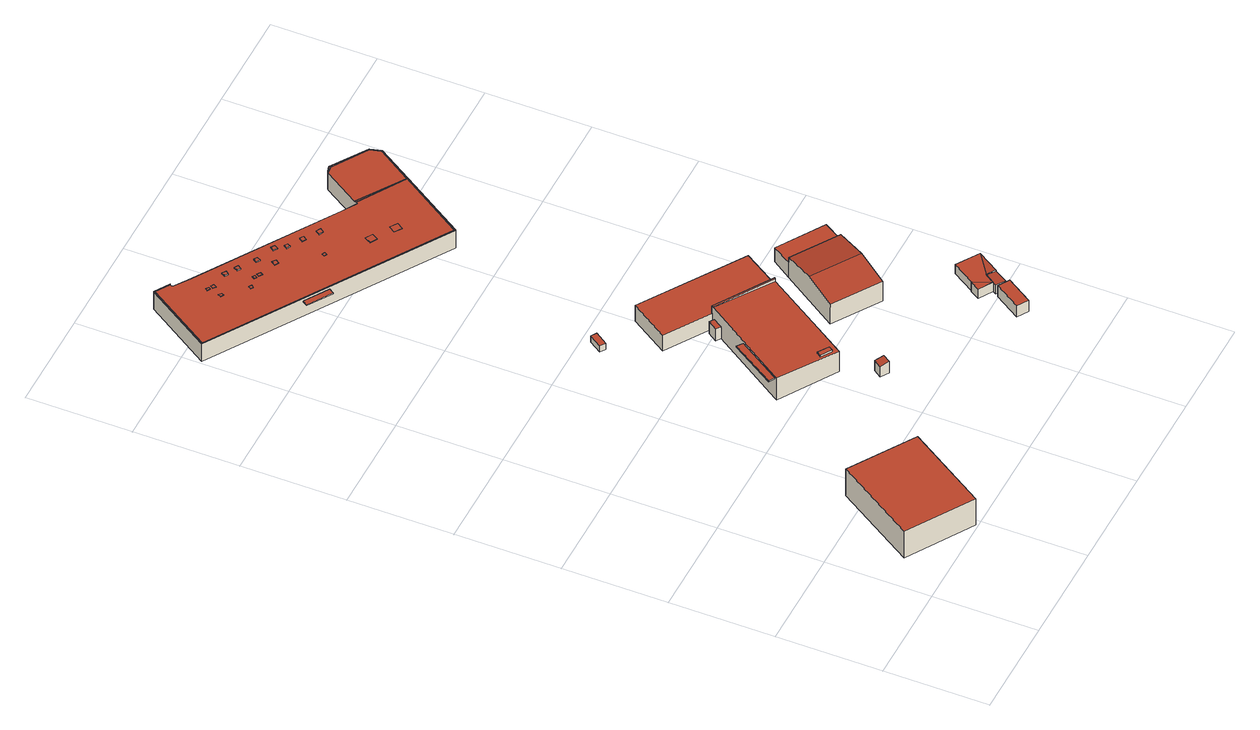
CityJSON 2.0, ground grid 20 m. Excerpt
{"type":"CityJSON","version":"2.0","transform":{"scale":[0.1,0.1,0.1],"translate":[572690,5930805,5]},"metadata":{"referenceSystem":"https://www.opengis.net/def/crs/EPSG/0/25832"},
"CityObjects":{
"building1":{"type":"Building","attributes":{"Grundfläche 2D":"264.616262","Grundhöhe NN":"5.619"},"geometry":[{"type":"Solid","lod":"3","boundaries":[[[[0,1,2,3]],[[4,5,3,2]],[[5,6,0,3]],[[6,7,1,0]],[[7,4,2,1]],[[7,6,5,4]]]],"semantics":{"surfaces":[{"type":"RoofSurface"},{"type":"WallSurface"},{"type":"GroundSurface"}],"values":[[0,1,1,1,1,2]]}}]},
"building2":{"type":"Building","attributes":{"Grundfläche 2D":"3.642714","Grundhöhe NN":"6.168"},"geometry":[{"type":"Solid","lod":"3","boundaries":[[[[8,9,10,11]],[[12,13,11,10]],[[13,14,8,11]],[[14,15,9,8]],[[15,12,10,9]],[[15,14,13,12]]]],"semantics":{"surfaces":[{"type":"RoofSurface"},{"type":"WallSurface"},{"type":"GroundSurface"}],"values":[[0,1,1,1,1,2]]}}]},
"building3":{"type":"Building","attributes":{"Grundfläche 2D":"3.292679","Grundhöhe NN":"5.938"},"geometry":[{"type":"Solid","lod":"3","boundaries":[[[[16,17,18,19]],[[20,21,19,18]],[[21,22,16,19]],[[22,23,17,16]],[[23,20,18,17]],[[23,22,21,20]]]],"semantics":{"surfaces":[{"type":"RoofSurface"},{"type":"WallSurface"},{"type":"GroundSurface"}],"values":[[0,1,1,1,1,2]]}}]},
"building4":{"type":"Building","attributes":{"Grundfläche 2D":"261.861978","Grundhöhe NN":"6.225"},"children":["building4-1","building4-2","building4-3"],"geometry":[{"type":"Solid","lod":"3","boundaries":[[[[24,25,26,27,28,29,30,31,32]],[[33,34,35,36]],[[25,24,37,38]],[[39,27,26,25,38,40]],[[28,27,39,41]],[[24,32,31,30,29,28,41,42,43,44,36,35,45,46,37]],[[33,36,44,47]],[[34,33,47,48]],[[35,34,48,45]],[[48,47,44,43,42,41,39,40,38,37,46,45]]]],"semantics":{"surfaces":[{"type":"RoofSurface"},{"type":"WallSurface"},{"type":"GroundSurface"}],"values":[[0,0,1,1,1,1,1,1,1,2]]}}]},
"building4-1":{"type":"BuildingInstallation","parents":["building4"],"geometry":[{"type":"MultiSurface","lod":"3","boundaries":[[[49,50,51,52]],[[53,54,52,51]],[[49,52,54,55]],[[55,56,50,49]],[[51,50,56,53]]],"semantics":{"surfaces":[{"type":"RoofSurface"},{"type":"WallSurface"}],"values":[0,1,1,1,1]}}]},
"building4-2":{"type":"BuildingInstallation","parents":["building4"],"geometry":[{"type":"MultiSurface","lod":"3","boundaries":[[[57,58,59,60,61]],[[30,59,58,57,28,29]],[[60,59,30,26]],[[61,60,26,27]],[[57,61,27,28]]],"semantics":{"surfaces":[{"type":"RoofSurface"},{"type":"WallSurface"}],"values":[0,1,1,1,1]}}]},
"building4-3":{"type":"BuildingInstallation","parents":["building4"],"geometry":[{"type":"MultiSurface","lod":"3","boundaries":[[[62,63,64,65]],[[65,64,66,67]],[[62,65,67,68]],[[63,62,68,69]],[[64,63,69,66]],[[66,69,68,67]]],"semantics":{"surfaces":[{"type":"RoofSurface"},{"type":"WallSurface"},{"type":"OuterCeilingSurface"}],"values":[0,1,1,1,1,2]}}]},
"building5":{"type":"Building","attributes":{"Grundfläche 2D":"194.815936","Grundhöhe NN":"6.201"},"geometry":[{"type":"Solid","lod":"3","boundaries":[[[[70,71,72,73,74,75,76]],[[72,71,42,41]],[[77,74,73,72,41,39]],[[75,74,77,78]],[[76,75,78,79]],[[70,76,79,80]],[[71,70,80,42]],[[79,78,77,39,41,42,80]]]],"semantics":{"surfaces":[{"type":"RoofSurface"},{"type":"WallSurface"},{"type":"GroundSurface"}],"values":[[0,1,1,1,1,1,1,2]]}}]},
"building6":{"type":"Building","attributes":{"Grundfläche 2D":"847.698249","Grundhöhe NN":"5.533"},"children":["building6-1","building6-2","building6-3","building6-4","building6-5","building6-6","building6-7","building6-8","building6-9","building6-10","building6-11","building6-12","building6-13","building6-14","building6-15","building6-16","building6-17","building6-18","building6-19"],"geometry":[{"type":"MultiSurface","lod":"3","boundaries":[[[81,82,83,84,85,86,87,88,89]],[[88,90,91,92,89]],[[93,94,92,91,95,96,97,98,99]],[[100,101,102,103,104,105,106,107,108,109,110,111,112,113,114,115]],[[116,103,84,83]],[[103,102,85,84]],[[86,85,102,101]],[[87,86,101,100]],[[100,115,88,87]],[[91,90,114,113]],[[113,112,95,91]],[[96,95,112,111]],[[97,96,111,110]],[[110,117,98,97]],[[117,118,99,98]],[[118,119,93,99]],[[119,120,94,93]],[[94,120,121,89,92]],[[121,122,81,89]],[[122,123,82,81]],[[123,116,83,82]],[[124,106,105,104,103,116,125,126]],[[127,108,107,106,124,128]],[[109,108,127,129]],[[130,117,110,109,129,131]],[[118,117,130,132]],[[119,118,132,133]],[[119,133,134,120]],[[121,120,134,135]],[[122,121,135,136]],[[116,123,137,125]],[[123,122,136,137]],[[124,126,125,137,136,135,134,133,132,130,131,129,127,128]]],"semantics":{"surfaces":[{"type":"RoofSurface"},{"type":"WallSurface"},{"type":"GroundSurface"}],"values":[0,0,0,0,1,1,1,1,1,1,1,1,1,1,1,1,1,1,1,1,1,1,1,1,1,1,1,1,1,1,1,1,2]}}]},
"building6-1":{"type":"BuildingInstallation","parents":["building6"],"geometry":[{"type":"MultiSurface","lod":"3","boundaries":[[[138,139,140,141]],[[139,138,142,143]],[[141,140,144,145]],[[138,141,145,142]],[[140,139,143,144]]],"semantics":{"surfaces":[{"type":"RoofSurface"},{"type":"WallSurface"}],"values":[0,1,1,1,1]}}]},
"building6-2":{"type":"BuildingInstallation","parents":["building6"],"geometry":[{"type":"MultiSurface","lod":"3","boundaries":[[[146,147,148,149]],[[149,148,150,151]],[[146,149,151,152]],[[147,146,152,153]],[[148,147,153,150]]],"semantics":{"surfaces":[{"type":"RoofSurface"},{"type":"WallSurface"}],"values":[0,1,1,1,1]}}]},
"building6-3":{"type":"BuildingInstallation","parents":["building6"],"geometry":[{"type":"MultiSurface","lod":"3","boundaries":[[[154,155,156,157]],[[157,156,158,159]],[[154,157,159,160]],[[155,154,160,161]],[[156,155,161,158]]],"semantics":{"surfaces":[{"type":"RoofSurface"},{"type":"WallSurface"}],"values":[0,1,1,1,1]}}]},
"building6-4":{"type":"BuildingInstallation","parents":["building6"],"geometry":[{"type":"MultiSurface","lod":"3","boundaries":[[[162,163,164,165]],[[162,165,166,167]],[[165,164,168,166]],[[163,162,167,169]],[[164,163,169,168]]],"semantics":{"surfaces":[{"type":"RoofSurface"},{"type":"WallSurface"}],"values":[0,1,1,1,1]}}]},
"building6-5":{"type":"BuildingInstallation","parents":["building6"],"geometry":[{"type":"MultiSurface","lod":"3","boundaries":[[[170,171,172,173]],[[170,173,174,175]],[[173,172,176,174]],[[171,170,175,177]],[[172,171,177,176]]],"semantics":{"surfaces":[{"type":"RoofSurface"},{"type":"WallSurface"}],"values":[0,1,1,1,1]}}]},
"building6-6":{"type":"BuildingInstallation","parents":["building6"],"geometry":[{"type":"MultiSurface","lod":"3","boundaries":[[[178,179,180,181]],[[181,180,182,183]],[[180,179,184,182]],[[178,181,183,185]],[[179,178,185,184]]],"semantics":{"surfaces":[{"type":"RoofSurface"},{"type":"WallSurface"}],"values":[0,1,1,1,1]}}]},
"building6-7":{"type":"BuildingInstallation","parents":["building6"],"geometry":[{"type":"MultiSurface","lod":"3","boundaries":[[[186,187,188,189]],[[186,189,190,191]],[[189,188,192,190]],[[187,186,191,193]],[[188,187,193,192]]],"semantics":{"surfaces":[{"type":"RoofSurface"},{"type":"WallSurface"}],"values":[0,1,1,1,1]}}]},
"building6-8":{"type":"BuildingInstallation","parents":["building6"],"geometry":[{"type":"MultiSurface","lod":"3","boundaries":[[[194,195,90,88]],[[115,104,194,88]],[[104,105,195,194]],[[114,90,195,105]]],"semantics":{"surfaces":[{"type":"RoofSurface"},{"type":"WallSurface"}],"values":[0,1,1,1]}}]},
"building6-9":{"type":"BuildingInstallation","parents":["building6"],"geometry":[{"type":"MultiSurface","lod":"3","boundaries":[[[196,197,198,199]],[[199,198,200,201]],[[196,199,201,202]],[[197,196,202,203]],[[198,197,203,200]]],"semantics":{"surfaces":[{"type":"RoofSurface"},{"type":"WallSurface"}],"values":[0,1,1,1,1]}}]},
"building6-10":{"type":"BuildingInstallation","parents":["building6"],"geometry":[{"type":"MultiSurface","lod":"3","boundaries":[[[204,205,206,207]],[[206,205,208,209]],[[207,206,209,210]],[[204,207,210,211]],[[205,204,211,208]]],"semantics":{"surfaces":[{"type":"RoofSurface"},{"type":"WallSurface"}],"values":[0,1,1,1,1]}}]},
"building6-11":{"type":"BuildingInstallation","parents":["building6"],"geometry":[{"type":"MultiSurface","lod":"3","boundaries":[[[212,213,214,215]],[[215,214,216,217]],[[212,215,217,218]],[[213,212,218,219]],[[214,213,219,216]]],"semantics":{"surfaces":[{"type":"RoofSurface"},{"type":"WallSurface"}],"values":[0,1,1,1,1]}}]},
"building6-12":{"type":"BuildingInstallation","parents":["building6"],"geometry":[{"type":"MultiSurface","lod":"3","boundaries":[[[220,221,222,223]],[[223,222,224,225]],[[220,223,225,226]],[[221,220,226,227]],[[222,221,227,224]]],"semantics":{"surfaces":[{"type":"RoofSurface"},{"type":"WallSurface"}],"values":[0,1,1,1,1]}}]},
"building6-13":{"type":"BuildingInstallation","parents":["building6"],"geometry":[{"type":"MultiSurface","lod":"3","boundaries":[[[228,229,230,231]],[[231,230,232,233]],[[228,231,233,234]],[[229,228,234,235]],[[230,229,235,232]]],"semantics":{"surfaces":[{"type":"RoofSurface"},{"type":"WallSurface"}],"values":[0,1,1,1,1]}}]},
"building6-14":{"type":"BuildingInstallation","parents":["building6"],"geometry":[{"type":"MultiSurface","lod":"3","boundaries":[[[236,237,238,239]],[[239,238,240,241]],[[236,239,241,242]],[[237,236,242,243]],[[238,237,243,240]]],"semantics":{"surfaces":[{"type":"RoofSurface"},{"type":"WallSurface"}],"values":[0,1,1,1,1]}}]},
"building6-15":{"type":"BuildingInstallation","parents":["building6"],"geometry":[{"type":"MultiSurface","lod":"3","boundaries":[[[244,245,246,247]],[[247,246,248,249]],[[244,247,249,250]],[[245,244,250,251]],[[246,245,251,248]]],"semantics":{"surfaces":[{"type":"RoofSurface"},{"type":"WallSurface"}],"values":[0,1,1,1,1]}}]},
"building6-16":{"type":"BuildingInstallation","parents":["building6"],"geometry":[{"type":"MultiSurface","lod":"3","boundaries":[[[252,253,254,255]],[[255,254,256,257]],[[257,258,252,255]],[[253,252,258,259]],[[259,256,254,253]]],"semantics":{"surfaces":[{"type":"RoofSurface"},{"type":"WallSurface"}],"values":[0,1,1,1,1]}}]},
"building6-17":{"type":"BuildingInstallation","parents":["building6"],"geometry":[{"type":"MultiSurface","lod":"3","boundaries":[[[260,261,262,263,264]],[[262,261,265,266]],[[261,260,267,265]],[[268,264,263,262,266,269]],[[260,264,268,267]]],"semantics":{"surfaces":[{"type":"RoofSurface"},{"type":"WallSurface"}],"values":[0,1,1,1,1]}}]},
"building6-18":{"type":"BuildingInstallation","parents":["building6"],"geometry":[{"type":"MultiSurface","lod":"3","boundaries":[[[270,271,272,273]],[[270,273,274,275]],[[273,272,276,274]],[[271,270,275,277]],[[272,271,277,276]]],"semantics":{"surfaces":[{"type":"RoofSurface"},{"type":"WallSurface"}],"values":[0,1,1,1,1]}}]},
"building6-19":{"type":"BuildingInstallation","parents":["building6"],"geometry":[{"type":"MultiSurface","lod":"3","boundaries":[[[278,279,280,281]],[[282,283,281,280]],[[283,284,278,281]],[[284,285,279,278]],[[285,282,280,279]],[[285,284,283,282]]],"semantics":{"surfaces":[{"type":"RoofSurface"},{"type":"WallSurface"},{"type":"OuterCeilingSurface"}],"values":[0,1,1,1,1,2]}}]},
"building7":{"type":"Building","attributes":{"Grundfläche 2D":"14.287902","Grundhöhe NN":"6.409"},"geometry":[{"type":"Solid","lod":"3","boundaries":[[[[286,287,288,289]],[[290,291,289,288]],[[291,292,286,289]],[[292,293,287,286]],[[293,290,288,287]],[[293,292,291,290]]]],"semantics":{"surfaces":[{"type":"RoofSurface"},{"type":"WallSurface"},{"type":"GroundSurface"}],"values":[[0,1,1,1,1,2]]}}]},
"building8":{"type":"Building","attributes":{"Grundfläche 2D":"188.947046","Grundhöhe NN":"6.420"},"geometry":[{"type":"Solid","lod":"3","boundaries":[[[[294,295,296,297]],[[298,294,297,299]],[[300,301,302,303]],[[297,296,304,305,303,299]],[[299,303,302,298]],[[294,298,302,306,307,295]],[[296,295,307,304]],[[300,303,305,308]],[[301,300,308,309]],[[302,301,309,306]],[[309,308,305,304,307,306]]]],"semantics":{"surfaces":[{"type":"RoofSurface"},{"type":"WallSurface"},{"type":"GroundSurface"}],"values":[[0,0,0,1,1,1,1,1,1,1,2]]}}]},
"building9":{"type":"Building","attributes":{"Grundfläche 2D":"6.059210","Grundhöhe NN":"6.417"},"geometry":[{"type":"Solid","lod":"3","boundaries":[[[[310,311,312,313,314]],[[313,312,315]],[[316,317,310,314]],[[317,318,311,310]],[[318,319,312,311]],[[319,320,315,312]],[[320,321,313,315]],[[321,316,314,313]],[[319,318,317,316,321,320]]]],"semantics":{"surfaces":[{"type":"RoofSurface"},{"type":"WallSurface"},{"type":"GroundSurface"}],"values":[[0,0,1,1,1,1,1,1,2]]}}]},
"building10":{"type":"Building","attributes":{"Grundfläche 2D":"32.057745","Grundhöhe NN":"6.409"},"geometry":[{"type":"Solid","lod":"3","boundaries":[[[[322,323,324,325,326]],[[323,327,328,324]],[[329,324,328]],[[330,331,326,325]],[[332,333,323,322]],[[333,334,327,323]],[[334,335,328,327]],[[335,321,329,328]],[[321,320,319,325,324,329]],[[319,318,336,331,330,325]],[[336,337,326,331]],[[337,332,322,326]],[[336,318,319,320,321,335,334,333,332,337]]]],"semantics":{"surfaces":[{"type":"RoofSurface"},{"type":"WallSurface"},{"type":"GroundSurface"}],"values":[[0,0,0,0,1,1,1,1,1,1,1,1,2]]}}]}
},
"vertices":[
[189,4,68],[286,157,68],[163,235,68],[66,81,68],[163,235,6],[66,81,6],[189,4,6],[286,157,6],
[317,781,27],[301,757,27],[311,750,27],[327,774,27],[311,750,12],[327,774,12],[317,781,12],[301,757,12],
[447,300,33],[462,290,36],[472,305,36],[457,315,33],[472,305,9],[457,315,9],[447,300,9],[462,290,9],
[320,435,64],[427,368,60],[537,537,60],[539,539,60],[432,608,64],[432,607,64],[431,605,64],[378,524,64],[323,440,64],[420,607,40],[408,589,40],[417,583,40],[428,601,40],[320,435,12],[427,368,12],[539,539,12],[537,537,12],[432,608,12],[432,607,12],[431,605,12],[428,601,12],[417,583,12],[323,440,12],[420,607,12],[408,589,12],
[421,378,64],[426,386,64],[406,399,64],[400,391,64],[406,399,61],[400,391,61],[421,378,60],[426,386,60],
[432,608,66],[432,607,66],[431,605,66],[537,537,66],[539,539,66],
[312,447,59],[323,440,59],[378,524,59],[367,532,59],[378,524,57],[367,532,57],[312,447,57],[323,440,57],
[348,661,49],[432,607,49],[432,608,49],[539,539,49],[540,539,49],[585,610,49],[395,734,49],[540,539,12],[585,610,12],[395,734,12],[348,661,12],
[556,1304,47],[488,1348,47],[477,1345,47],[475,1343,47],[489,1345,47],[555,1303,47],[560,1282,47],[517,1216,47],[561,1282,47],[517,1215,47],[436,1090,47],[518,1214,47],[6,1365,47],[437,1088,47],[8,1365,47],[89,1490,47],[115,1473,47],[116,1474,47],[88,1492,47],[560,1282,46],[555,1303,46],[489,1345,46],[475,1343,46],[430,1273,46],[429,1270,46],[427,1267,46],[400,1283,46],[138,1451,46],[113,1469,46],[115,1473,46],[89,1490,46],[8,1365,46],[436,1090,46],[517,1215,46],[517,1216,46],[477,1345,46],[116,1474,46],[88,1492,46],[6,1365,46],[437,1088,46],[561,1282,46],[556,1304,46],[488,1348,46],[427,1267,5],[477,1345,5],[475,1343,5],[138,1451,5],[400,1283,5],[113,1469,5],[116,1474,5],[115,1473,5],[88,1492,5],[6,1365,5],[437,1088,5],[561,1282,5],[556,1304,5],[488,1348,5],
[349,1207,47],[362,1200,47],[369,1212,47],[356,1220,47],[349,1207,46],[362,1200,46],[369,1212,46],[356,1220,46],
[131,1414,47],[128,1410,47],[133,1407,47],[136,1411,47],[133,1407,46],[136,1411,46],[131,1414,46],[128,1410,46],
[290,1270,47],[287,1265,47],[292,1262,47],[295,1267,47],[292,1262,46],[295,1267,46],[290,1270,46],[287,1265,46],
[199,1350,47],[196,1345,47],[202,1341,47],[205,1346,47],[205,1346,46],[199,1350,46],[202,1341,46],[196,1345,46],
[197,1391,48],[193,1384,48],[199,1380,48],[204,1387,48],[204,1387,46],[197,1391,46],[199,1380,46],[193,1384,46],
[225,1363,48],[232,1359,48],[236,1366,48],[229,1370,48],[236,1366,46],[229,1370,46],[232,1359,46],[225,1363,46],
[268,1356,48],[263,1349,48],[270,1344,48],[274,1351,48],[274,1351,46],[268,1356,46],[270,1344,46],[263,1349,46],
[430,1273,47],[429,1270,47],
[172,1398,48],[178,1394,48],[183,1400,48],[176,1405,48],[183,1400,46],[176,1405,46],[172,1398,46],[178,1394,46],
[190,1355,47],[187,1350,47],[192,1347,47],[195,1352,47],[187,1350,46],[192,1347,46],[195,1352,46],[190,1355,46],
[331,1294,48],[339,1290,48],[344,1297,48],[336,1302,48],[344,1297,46],[336,1302,46],[331,1294,46],[339,1290,46],
[308,1320,48],[303,1313,48],[310,1309,48],[315,1316,48],[310,1309,46],[315,1316,46],[308,1320,46],[303,1313,46],
[277,1330,48],[284,1327,48],[287,1333,48],[281,1337,48],[287,1333,46],[281,1337,46],[277,1330,46],[284,1327,46],
[124,1383,47],[129,1380,47],[132,1385,47],[127,1389,47],[132,1385,46],[127,1389,46],[124,1383,46],[129,1380,46],
[398,1193,47],[390,1181,47],[403,1172,47],[411,1184,47],[403,1172,46],[411,1184,46],[398,1193,46],[390,1181,46],
[232,1332,47],[239,1328,47],[244,1335,47],[237,1340,47],[244,1335,46],[237,1340,46],[232,1332,46],[239,1328,46],
[142,1400,47],[146,1406,47],[141,1409,47],[140,1409,47],[137,1404,47],[146,1406,46],[141,1409,46],[142,1400,46],[137,1404,46],[140,1409,46],
[166,1350,47],[163,1345,47],[167,1342,47],[171,1347,47],[171,1347,46],[166,1350,46],[167,1342,46],[163,1345,46],
[172,1245,41],[217,1216,41],[223,1225,41],[178,1254,41],[223,1225,39],[178,1254,39],[172,1245,39],[217,1216,39],
[703,198,40],[671,148,40],[692,135,40],[724,185,40],[692,135,14],[724,185,14],[703,198,14],[671,148,14],
[561,485,71],[524,429,60],[612,371,60],[649,427,71],[598,540,61],[686,483,61],[711,522,47],[623,578,47],[598,540,49],[686,483,49],[612,371,14],[686,483,14],[598,540,14],[524,429,14],[711,522,14],[623,578,14],
[726,194,33],[741,219,33],[723,229,35],[711,210,35],[708,204,35],[711,211,35],[708,204,14],[726,194,14],[741,219,14],[723,229,14],[711,211,14],[711,210,14],
[724,287,36],[697,244,36],[711,211,36],[723,229,36],[767,260,35],[696,244,36],[685,226,36],[711,210,36],[741,219,35],[741,218,35],[724,287,14],[697,244,14],[696,244,14],[685,226,14],[741,218,14],[767,260,14]
]}
